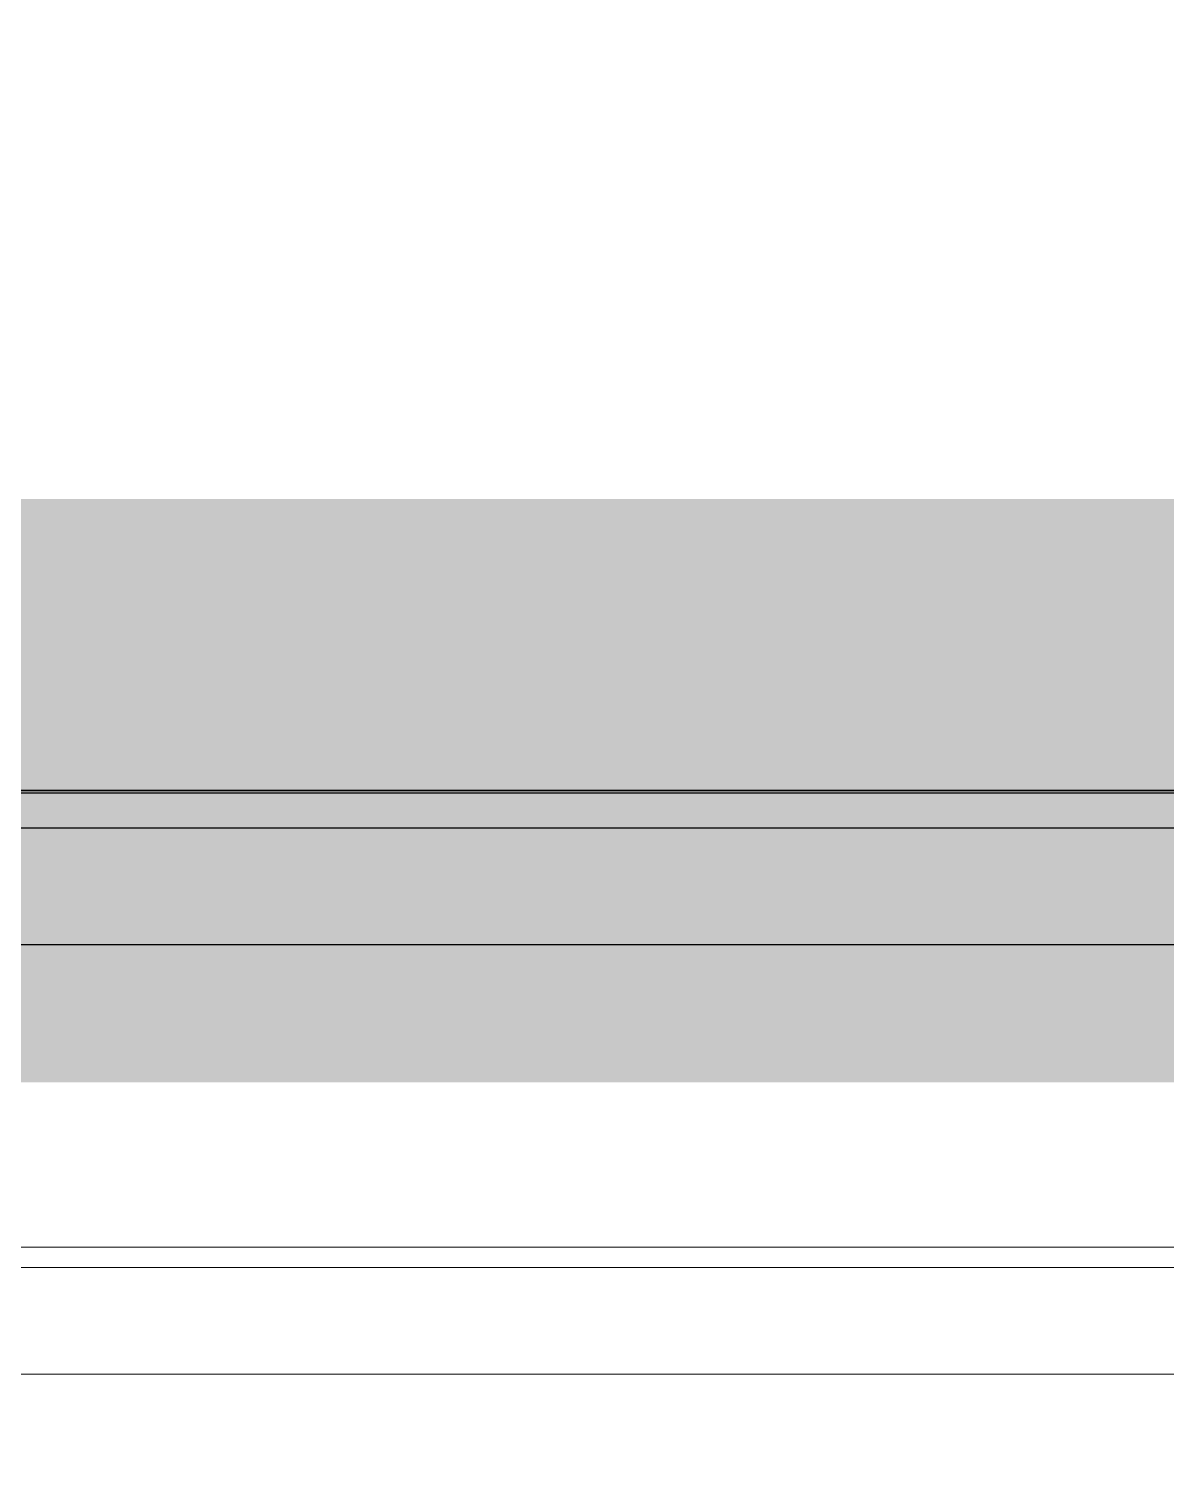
# Model space of a CAD drawing. Header units: millimetres. Extents: x 4003075 to 5615882, y 1445368 to 2591247.
# Drawn here: x 5463125 to 5464100, y 2457795 to 2459021 of the extents above; entities that cross this region are included whole.
import ezdxf

# ---------------------------------------------------------------- set-up
doc = ezdxf.new("R2010")
doc.units = ezdxf.units.MM
for name, color, linetype, lineweight in [('1.검수박스', 2, 'Continuous', 25), ('XR-평면도$0$A-CNTL', 9, 'Continuous', 15), ('XR-평면도$0$A-ELEV-LIN2', 9, 'Continuous', 25), ('XR-평면도$0$A-ELEV-LIN3', 9, 'Continuous', 18)]:
    doc.layers.add(name, color=color, linetype=linetype, lineweight=lineweight)
doc.layers.add('XR-평면도$0$A-ELEV-PATT', color=9, linetype='Continuous')

# ---------------------------------------------------------------- blocks, each defined once
blk = doc.blocks.new('XR-평면도$0$중심선(210216)')
at = {"layer": 'XR-평면도$0$A-CNTL', "ltscale": 300}
blk.add_lwpolyline([(-10000, 119000), (186000, 119000)], dxfattribs=at)
blk = doc.blocks.new('XR-평면도$0$스크린+범퍼_기준층(도크레밸러)')
at = {"layer": 'XR-평면도$0$A-ELEV-PATT', "ltscale": 0.002}
h = blk.add_hatch(dxfattribs=at)
h.set_pattern_fill('AR-HBONE', color=256, scale=0.1, angle=450, style=0)
h.set_pattern_definition([(135, (-50954683.464, -21380461.164), (-14.3684097937, 2e-14), [30.48, -10.16]), (225, (-50954690.648, -21380453.98), (-14.3684097937, 2e-14), [30.48, -10.16])])
h.paths.add_polyline_path([(32, -6602), (2, -6602), (2, -10398), (32, -10398)])
h = blk.add_hatch(dxfattribs=at)
h.set_pattern_fill('AR-SAND', color=256, angle=450, style=0)
h.set_pattern_definition([(127.5, (-50954928.292, -21381394.81), (-48.941323733, -1.600031296), [0, -38.608, 0, -43.18, 0, -41.275]), (97.5, (-50954928.29, -21381394.81), (-71.68251006, 44.95232831), [0, -20.828, 0, -34.798, 0, -13.335]), (57.5, (-50954928.292, -21381426.05), (-0.143718468, 79.099237024), [0, -12.7, 0, -45.72, 0, -59.69]), (47.5, (-50954928.29, -21381426.05), (-22.292932326, 76.35564525), [0, -6.35, 0, -29.972, 0, -34.29])])
edge = h.paths.add_edge_path()
edge.add_line((123.7, -6602), (32, -6602))
edge.add_line((32, -6602), (32, -10398))
edge.add_line((32, -10398), (123.7, -10398))
edge.add_arc((123.7, -10389.7), 8.33, 270, 360)
edge.add_line((132, -10389.7), (132, -6610.3))
edge.add_arc((123.7, -6610.3), 8.33, 360, 450)
at = {"layer": 'XR-평면도$0$A-ELEV-LIN3'}
blk.add_line((0, -6600), (0, -10400), dxfattribs=at)
at = {"layer": 'XR-평면도$0$A-ELEV-LIN3', "linetype": 'Continuous'}
blk.add_lwpolyline([(408.8, -619.5), (408.8, -10380.5), (391.3, -10380.5), (391.3, -619.5)], dxfattribs=at)
at = {"layer": 'XR-평면도$0$A-ELEV-PATT'}
for p, q in [((32, -6602), (32, -10398)), ((132, -6610.3), (132, -10389.7))]:
    blk.add_line(p, q, dxfattribs=at)
at = {"layer": 'XR-평면도$0$A-ELEV-PATT', "ltscale": 0.002}
blk.add_lwpolyline([(52, -10398), (52, -10400), (0, -10400), (0, -6600), (52, -6600), (52, -6602), (2, -6602), (2, -10398)], close=True, dxfattribs=at)
at = {"layer": 'XR-평면도$0$A-ELEV-PATT'}
blk.add_lwpolyline([(32, -6602), (2, -6602), (2, -10398), (32, -10398)], dxfattribs=at)

msp = doc.modelspace()

# ---------------------------------------------------------------- linework, layer by layer
at = {"layer": '1.검수박스', "const_width": 500}
msp.add_lwpolyline([(5438075, 2480367.6), (5465575, 2480367.6), (5465575, 2458367.6), (5438075, 2458367.6)], close=True, dxfattribs=at)
at = {"layer": 'XR-평면도$0$A-ELEV-LIN2'}
msp.add_line((5455125, 2458367.6), (5465025, 2458367.6), dxfattribs=at)
msp.add_line((5455125, 2458367.6), (5465025, 2458367.6), dxfattribs=at)
msp.add_line((5455125, 2458367.6), (5465025, 2458367.6), dxfattribs=at)
at = {"layer": 'XR-평면도$0$A-ELEV-LIN3'}
for points in [[(5443025, 2457867.6), (5483675, 2457867.6), (5483675, 2450867.6), (5488125, 2450867.6), (5488125, 2446367.6), (5487025, 2446367.6), (5487025, 2444867.6), (5488125, 2444867.6), (5488125, 2445467.6), (5498175, 2445467.6), (5498175, 2444867.6), (5498475, 2444867.6), (5498475, 2430167.6)], [(5443025, 2457867.6), (5483675, 2457867.6), (5483675, 2450867.6), (5488125, 2450867.6), (5488125, 2446367.6), (5487025, 2446367.6), (5487025, 2444867.6), (5488125, 2444867.6), (5488125, 2445467.6), (5498175, 2445467.6), (5498175, 2444867.6), (5498475.1, 2444867.6), (5498475.1, 2430167.6)], [(5443025, 2457867.6), (5483675, 2457867.6), (5483675, 2450867.6), (5488125, 2450867.6), (5488125, 2446367.6), (5487025, 2446367.6), (5487025, 2444867.6), (5488125, 2444867.6), (5488125, 2445467.6), (5498175, 2445467.6), (5498175, 2444867.6), (5498475.1, 2444867.6), (5498475.1, 2430167.6)]]:
    msp.add_lwpolyline(points, dxfattribs=at)

# ---------------------------------------------------------------- block references
at = {"xscale": -1, "rotation": 90}
msp.add_blockref('XR-평면도$0$스크린+범퍼_기준층(도크레밸러)', (5454575, 2458367.6), dxfattribs=at)
msp.add_blockref('XR-평면도$0$스크린+범퍼_기준층(도크레밸러)', (5454575, 2458367.6), dxfattribs=at)
msp.add_blockref('XR-평면도$0$스크린+범퍼_기준층(도크레밸러)', (5454575, 2458367.6), dxfattribs=at)
at = {"layer": 'XR-평면도$0$A-CNTL'}
msp.add_blockref('XR-평면도$0$중심선(210216)', (5322575, 2339367.6), dxfattribs=at)

doc.saveas('drawing.dxf')
